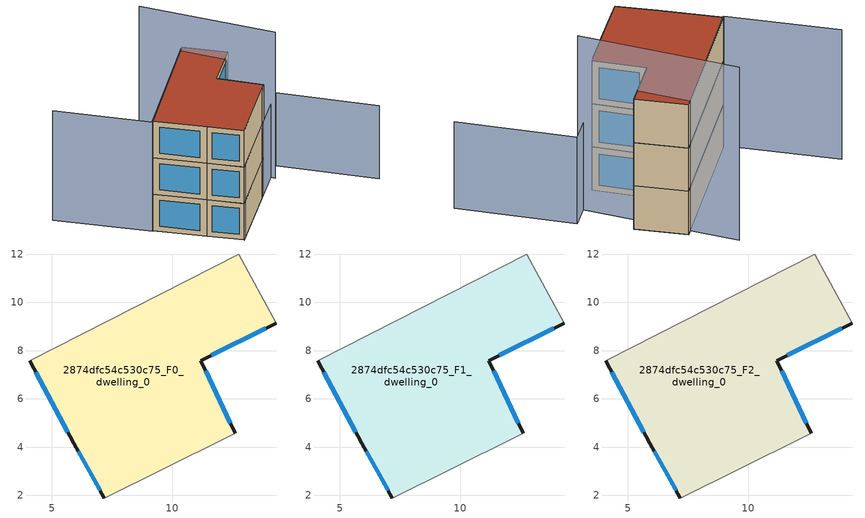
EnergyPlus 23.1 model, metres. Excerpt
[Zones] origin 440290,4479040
2874dfc54c530c75_F0_dwelling_0
 floor ground (EU_floor_Construction): 12.6,4.58 11.18,7.58 14.31,9.15 12.75,12.01 4.07,7.57 5.91,4.15 7.17,1.89 12.23,4.38 z0
 wall outside (EU_wall_Construction): 7.17,1.89 5.91,4.15 4.07,7.57 / 14.31,9.15 11.18,7.58 12.6,4.58 z0:3
 wall adiabatic (EU_wall_Construction): 12.6,4.58 12.23,4.38 7.17,1.89 / 4.07,7.57 12.75,12.01 14.31,9.15 z0:3
 window (EU_Window_Construction): 7,2.2 6.09,3.84 / 5.66,4.63 4.33,7.1 / 13.88,8.93 11.61,7.8 / 11.38,7.17 12.41,4.99 z0.42:2.58
2874dfc54c530c75_F1_dwelling_0
 floor to 2874dfc54c530c75_F0_dwelling_0 (EU_floor_Construction): 12.6,4.58 11.18,7.58 14.31,9.15 12.75,12.01 4.07,7.57 5.91,4.15 7.17,1.89 12.23,4.38 z3
 wall outside (EU_wall_Construction): 7.17,1.89 5.91,4.15 4.07,7.57 / 14.31,9.15 11.18,7.58 12.6,4.58 z3:6
 wall adiabatic (EU_wall_Construction): 12.6,4.58 12.23,4.38 7.17,1.89 / 4.07,7.57 12.75,12.01 14.31,9.15 z3:6
 window (EU_Window_Construction): 7,2.2 6.09,3.84 / 5.66,4.63 4.33,7.1 / 13.88,8.93 11.61,7.8 / 11.38,7.17 12.41,4.99 z3.42:5.58
2874dfc54c530c75_F2_dwelling_0
 floor to 2874dfc54c530c75_F1_dwelling_0 (EU_floor_Construction): 12.6,4.58 11.18,7.58 14.31,9.15 12.75,12.01 4.07,7.57 5.91,4.15 7.17,1.89 12.23,4.38 z6
 wall outside (EU_wall_Construction): 7.17,1.89 5.91,4.15 4.07,7.57 / 14.31,9.15 11.18,7.58 12.6,4.58 z6:9
 wall adiabatic (EU_wall_Construction): 12.6,4.58 12.23,4.38 7.17,1.89 / 4.07,7.57 12.75,12.01 14.31,9.15 z6:9
 window (EU_Window_Construction): 7,2.2 6.09,3.84 / 5.66,4.63 4.33,7.1 / 13.88,8.93 11.61,7.8 / 11.38,7.17 12.41,4.99 z6.42:8.58
 roof outside (EU_roof_Construction): 12.75,12.01 14.31,9.15 11.18,7.58 12.6,4.58 12.23,4.38 7.17,1.89 5.91,4.15 4.07,7.57 z9
shading: 7.17,1.89 15.93,6.21 / 15.93,6.21 19.19,-0.39 z0:6; 12.75,12.01 4.01,7.49 / 4.01,7.49 0.76,13.77 z0:9; 14.67,5.23 11.33,14.66 z0:12
[Building]
EU S2 Campaign: North Axis=0; Terrain=City; Solar Distribution=FullExterior
[Site:Location]
Madrid: Latitude=40.5; Longitude=-3.5; Time Zone=1; Elevation=609
[SizingPeriod:WeatherFileDays]
AnnualSizingPeriod: Begin Month=1; Begin Day of Month=1; End Month=12; End Day of Month=31; Day of Week for Start Day=Monday; Use Weather File Daylight Saving Period=No; Use Weather File Rain and Snow Indicators=No
[MATERIAL]
EU_InternalMass_Material: Roughness=MediumRough; Thickness=0.1; Conductivity=1; Density=1800; Specific Heat=900; Thermal Absorptance=0.9; Solar Absorptance=0.7; Visible Absorptance=0.7
[MATERIAL:NOMASS] Roughness=MediumRough; Thermal Absorptance=0.9; Solar Absorptance=0.7; Visible Absorptance=0.7
Name | Thermal Resistance
EU_wall_NoMass | 1.60022
EU_roof_NoMass | 1.57597
EU_floor_NoMass | 0.470652
[WINDOWMATERIAL:SIMPLEGLAZINGSYSTEM]
EU_Window_SimpleGlazing: UFactor=3.28802; Solar Heat Gain Coefficient=0.85; Visible Transmittance=0.85
[CONSTRUCTION]
EU_wall_Construction: EU_wall_NoMass
EU_roof_Construction: EU_roof_NoMass
EU_floor_Construction: EU_floor_NoMass
EU_InternalMass_Construction: EU_InternalMass_Material
EU_Window_Construction: EU_Window_SimpleGlazing
[ZONE] Type=1; Multiplier=1; Ceiling Height=autocalculate; Volume=155.539; Floor Area=autocalculate; Part of Total Floor Area=Yes
2874dfc54c530c75_F0_dwelling_0; 2874dfc54c530c75_F1_dwelling_0; 2874dfc54c530c75_F2_dwelling_0
[INTERNALMASS] Construction=EU_InternalMass_Construction; Surface Area=51.8461
Name | Zone or ZoneList
2874dfc54c530c75_F0_dwelling_0_EU_InternalMass | 2874dfc54c530c75_F0_dwelling_0
2874dfc54c530c75_F1_dwelling_0_EU_InternalMass | 2874dfc54c530c75_F1_dwelling_0
2874dfc54c530c75_F2_dwelling_0_EU_InternalMass | 2874dfc54c530c75_F2_dwelling_0
[OTHEREQUIPMENT] Fuel Type=Electricity; Design Level Calculation Method=Watts/Area; Power per Zone Floor Area=1; Fraction Latent=0; Fraction Radiant=0; Fraction Lost=0; Carbon Dioxide Generation Rate=0; EndUse Subcategory=EU_Step8_InternalGains
Name | Zone or ZoneList or Space or SpaceList | Schedule
EU_Step8_InternalGain_2874dfc54c530c75_F0_dwelling_0_f000 | 2874dfc54c530c75_F0_dwelling_0 | EU_Step8_GainSchedule_2874dfc54c530c75_F0_dwelling_0_f000
EU_Step8_InternalGain_2874dfc54c530c75_F1_dwelling_0_f000 | 2874dfc54c530c75_F1_dwelling_0 | EU_Step8_GainSchedule_2874dfc54c530c75_F1_dwelling_0_f000
EU_Step8_InternalGain_2874dfc54c530c75_F2_dwelling_0_f000 | 2874dfc54c530c75_F2_dwelling_0 | EU_Step8_GainSchedule_2874dfc54c530c75_F2_dwelling_0_f000
[ZONEVENTILATION:DESIGNFLOWRATE] Schedule=EU_AlwaysOn; Design Flow Rate Calculation Method=AirChanges/Hour; Air Changes per Hour=0.480704; Ventilation Type=Natural; Fan Pressure Rise=0; Fan Total Efficiency=1; Constant Term Coefficient=1; Temperature Term Coefficient=0; Velocity Term Coefficient=0; Velocity Squared Term Coefficient=0; Minimum Indoor Temperature=-100; Maximum Indoor Temperature=100; Delta Temperature=-100; Minimum Outdoor Temperature=-100; Maximum Outdoor Temperature=100; Maximum Wind Speed=40
Name | Zone or ZoneList or Space or SpaceList
EU_ConstantAir_2874dfc54c530c75_F0_dwelling_0 | 2874dfc54c530c75_F0_dwelling_0
EU_ConstantAir_2874dfc54c530c75_F1_dwelling_0 | 2874dfc54c530c75_F1_dwelling_0
EU_ConstantAir_2874dfc54c530c75_F2_dwelling_0 | 2874dfc54c530c75_F2_dwelling_0
[HVACTEMPLATE:THERMOSTAT] Constant Heating Setpoint=20; Constant Cooling Setpoint=50
EU_HeatOnly_2874dfc54c530c75_F0_dwelling_0; EU_HeatOnly_2874dfc54c530c75_F1_dwelling_0; EU_HeatOnly_2874dfc54c530c75_F2_dwelling_0
[HVACTEMPLATE:ZONE:IDEALLOADSAIRSYSTEM] System Availability Schedule=EU_AlwaysOn; Maximum Heating Supply Air Temperature=50; Minimum Cooling Supply Air Temperature=13; Maximum Heating Supply Air Humidity Ratio=0.0156; Minimum Cooling Supply Air Humidity Ratio=0.0077; Heating Limit=NoLimit; Cooling Limit=NoLimit; Heating Availability Schedule=EU_AlwaysOn; Cooling Availability Schedule=EU_CoolingOff; Dehumidification Control Type=ConstantSensibleHeatRatio; Cooling Sensible Heat Ratio=0.7; Dehumidification Setpoint=60; Humidification Control Type=None; Humidification Setpoint=30; Outdoor Air Method=None; Outdoor Air Flow Rate per Person=0.00944; Outdoor Air Flow Rate per Zone Floor Area=0; Outdoor Air Flow Rate per Zone=0; Demand Controlled Ventilation Type=None; Outdoor Air Economizer Type=NoEconomizer; Heat Recovery Type=None; Sensible Heat Recovery Effectiveness=0.7; Latent Heat Recovery Effectiveness=0.65
Name | Template Thermostat
2874dfc54c530c75_F0_dwelling_0 | EU_HeatOnly_2874dfc54c530c75_F0_dwelling_0
2874dfc54c530c75_F1_dwelling_0 | EU_HeatOnly_2874dfc54c530c75_F1_dwelling_0
2874dfc54c530c75_F2_dwelling_0 | EU_HeatOnly_2874dfc54c530c75_F2_dwelling_0
[SIZING:ZONE] Zone Cooling Design Supply Air Temperature Input Method=SupplyAirTemperature; Zone Cooling Design Supply Air Temperature=13; Zone Heating Design Supply Air Temperature Input Method=SupplyAirTemperature; Zone Heating Design Supply Air Temperature=50; Zone Cooling Design Supply Air Humidity Ratio=0.008; Zone Heating Design Supply Air Humidity Ratio=0.008; Cooling Design Air Flow Method=DesignDay; Cooling Design Air Flow Rate=0; Cooling Minimum Air Flow per Zone Floor Area=0.000762; Cooling Minimum Air Flow=0; Cooling Minimum Air Flow Fraction=0.2; Heating Design Air Flow Method=DesignDay; Heating Design Air Flow Rate=0; Heating Maximum Air Flow per Zone Floor Area=0.002032; Heating Maximum Air Flow=0.141576; Heating Maximum Air Flow Fraction=0.3; Account for Dedicated Outdoor Air System=No; Dedicated Outdoor Air System Control Strategy=NeutralSupplyAir; Dedicated Outdoor Air Low Setpoint Temperature for Design=autosize; Dedicated Outdoor Air High Setpoint Temperature for Design=autosize; Zone Load Sizing Method=Sensible Load Only No Latent Load; Zone Latent Cooling Design Supply Air Humidity Ratio Input Method=HumidityRatioDifference; Zone Cooling Design Supply Air Humidity Ratio Difference=0.005; Zone Latent Heating Design Supply Air Humidity Ratio Input Method=HumidityRatioDifference; Zone Humidification Design Supply Air Humidity Ratio Difference=0.005
2874dfc54c530c75_F0_dwelling_0; 2874dfc54c530c75_F1_dwelling_0; 2874dfc54c530c75_F2_dwelling_0
[SCHEDULE:CONSTANT]
Name | Hourly Value
EU_AlwaysOn | 1
EU_CoolingOff | 0
[SCHEDULE:FILE] Column Number=1; Rows to Skip at Top=0; Number of Hours of Data=8760; Column Separator=Comma; Interpolate to Timestep=No; Minutes per Item=60; Adjust Schedule for Daylight Savings=Yes
Name | File
EU_Step8_GainSchedule_2874dfc54c530c75_F0_dwelling_0_f000 | ../../schedules/2874dfc54c530c75/2874dfc54c530c75_F0_dwelling_0_f000_gain.csv
EU_Step8_GainSchedule_2874dfc54c530c75_F1_dwelling_0_f000 | ../../schedules/2874dfc54c530c75/2874dfc54c530c75_F1_dwelling_0_f000_gain.csv
EU_Step8_GainSchedule_2874dfc54c530c75_F2_dwelling_0_f000 | ../../schedules/2874dfc54c530c75/2874dfc54c530c75_F2_dwelling_0_f000_gain.csv
